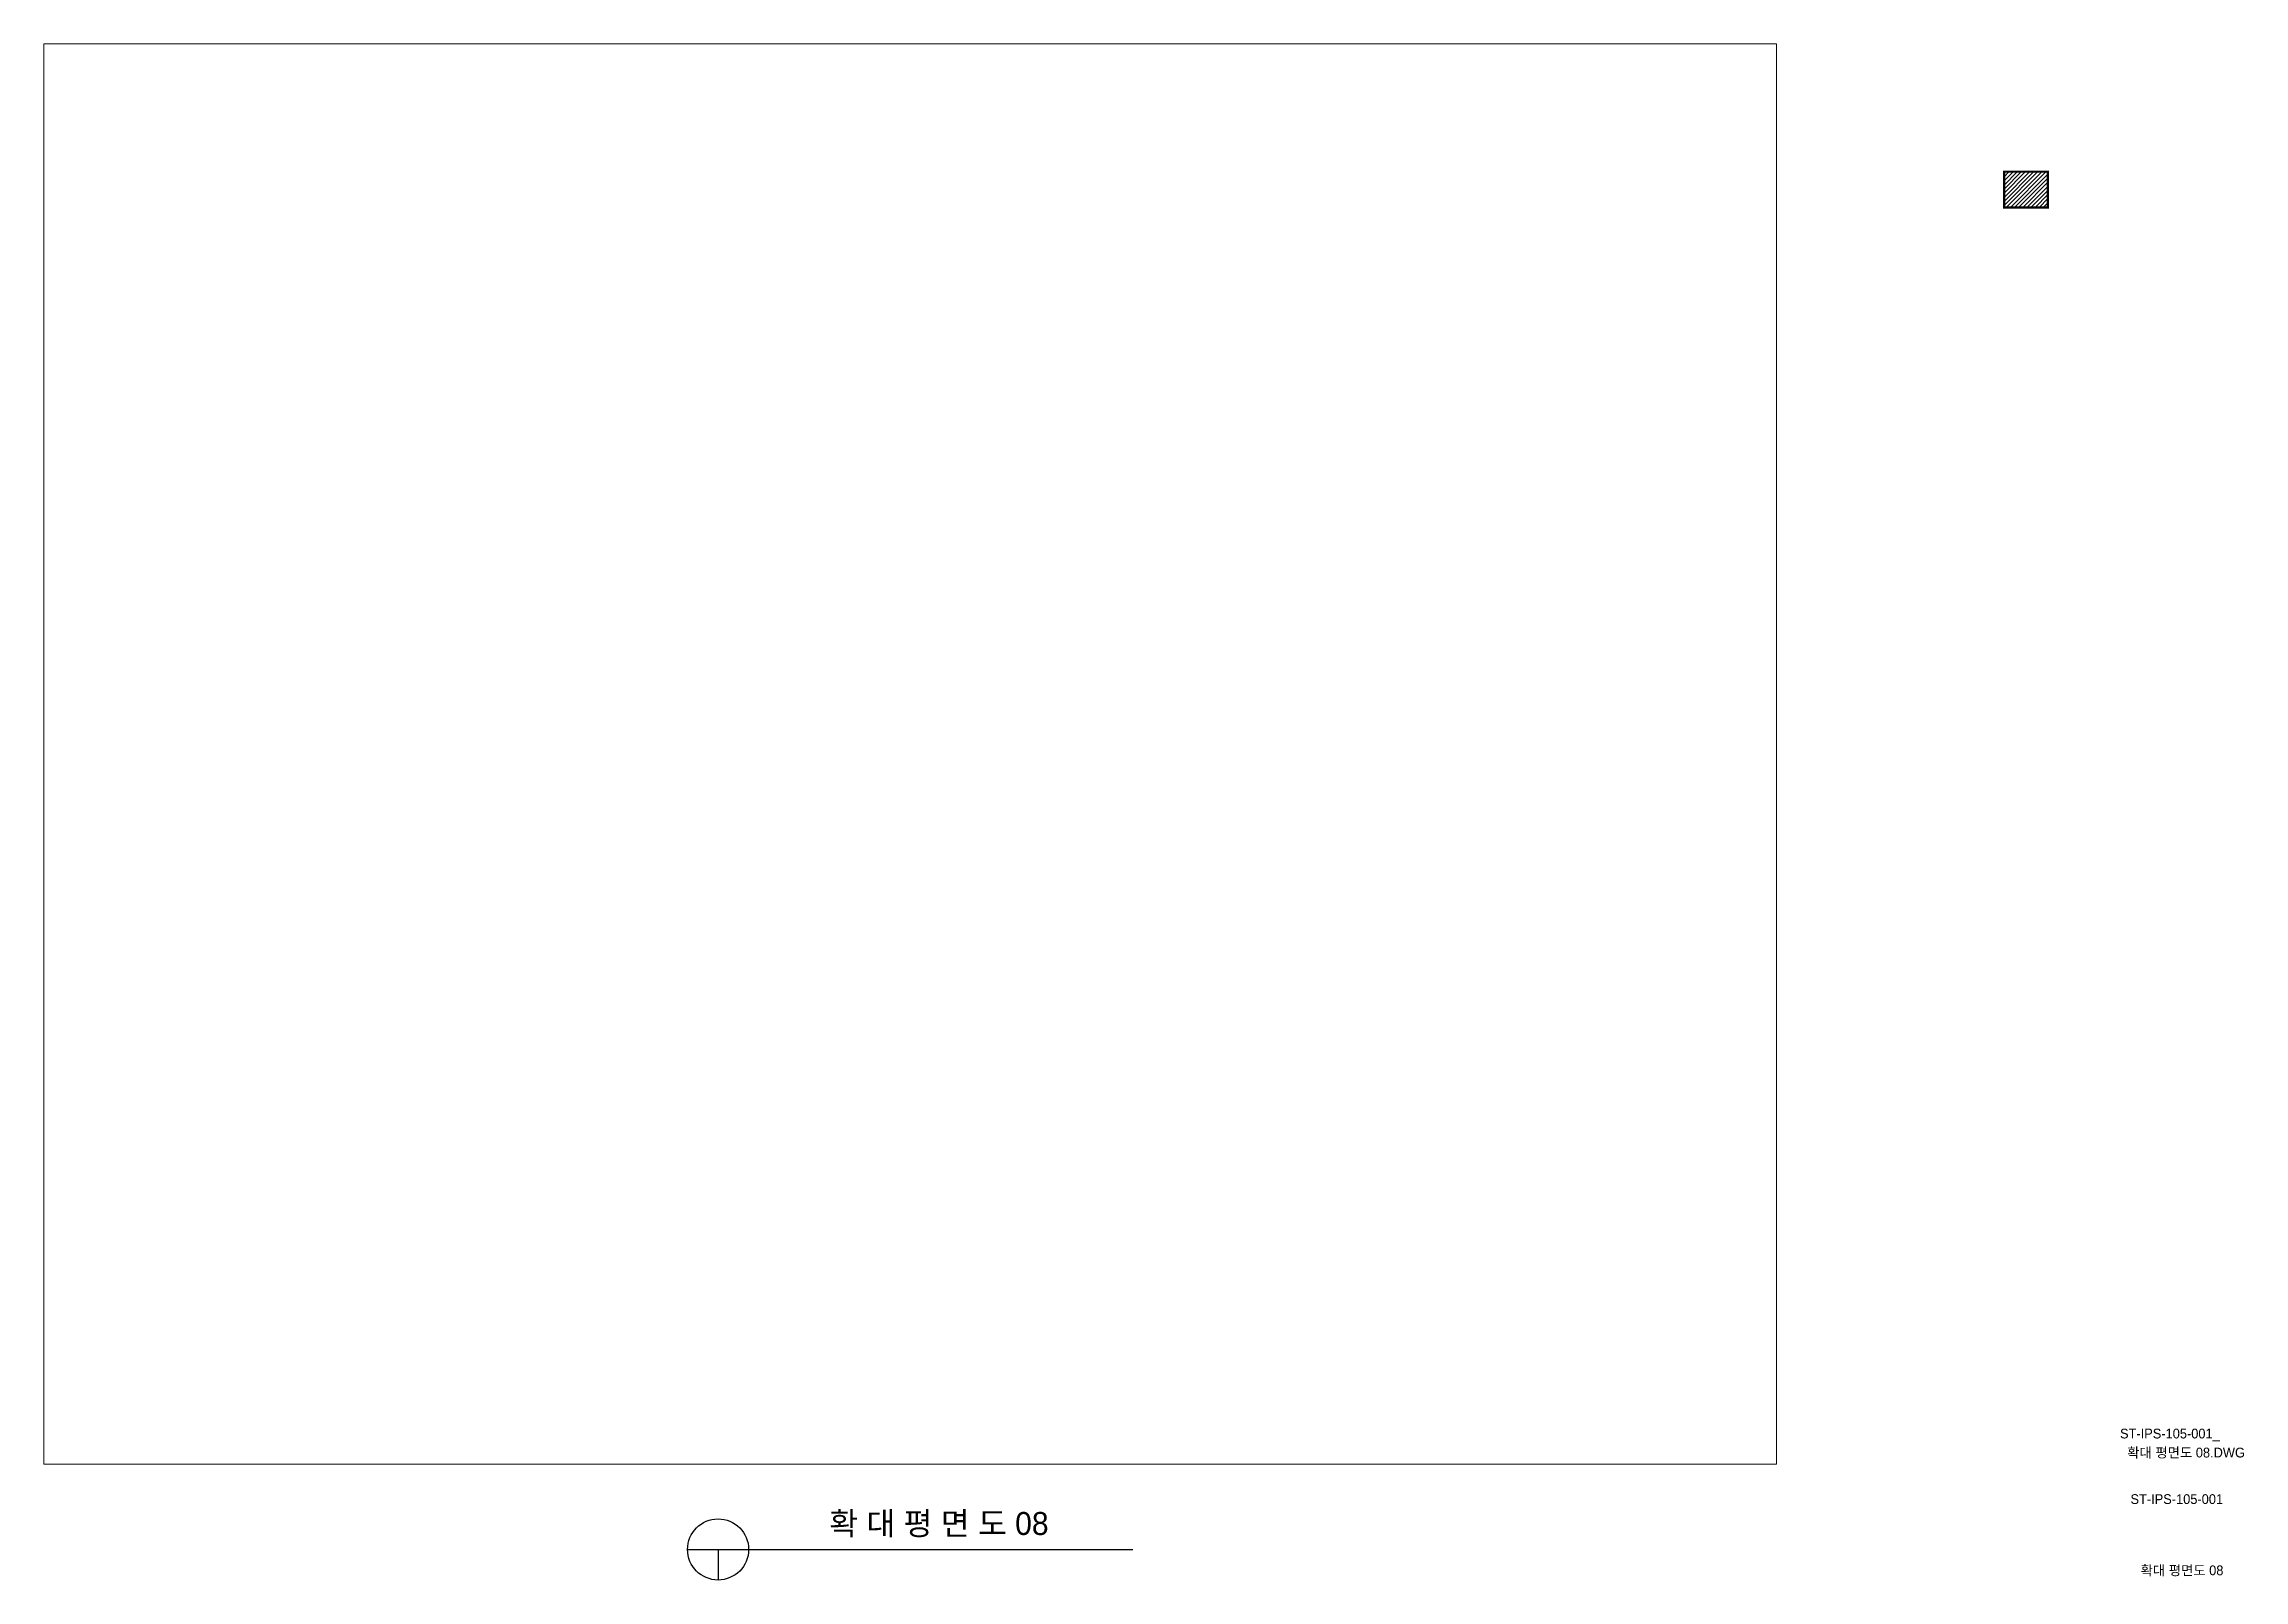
# Paper-space layout '8도' of a CAD drawing. Header units: millimetres. Extents: x 21 to 404, y 15 to 283.
import ezdxf
from ezdxf.enums import TextEntityAlignment as Align

# ---------------------------------------------------------------- set-up
doc = ezdxf.new("R2010")
doc.units = ezdxf.units.MM
doc.layers.add('BORD', color=7, linetype='Continuous')
doc.layers.add('TEXT', color=3, linetype='Continuous')
doc.styles.add('HY헤드라인M', font='H2HDRM.TTF')

# ---------------------------------------------------------------- blocks, each defined once
blk = doc.blocks.new('KEYMAP(PLAN)')
at = {"layer": 'TEXT', "ltscale": 5}
h = blk.add_hatch(dxfattribs=at)
h.set_pattern_fill('ANSI31', color=256, scale=0.2, style=0)
h.set_pattern_definition([(45, (0, 7.83166), (-0.449013, 0.449013), [])])
h.paths.add_polyline_path([(0, 7.83), (0, 0), (9.59, 0), (9.59, 7.83)])
at = {"layer": 'TEXT', "color": 0, "ltscale": 5, "const_width": 0.5}
blk.add_lwpolyline([(0, 7.83), (9.59, 7.83), (9.59, 0), (0, 0)], close=True, dxfattribs=at)

psp = doc.layouts.new('8도')

# ---------------------------------------------------------------- linework, layer by layer
at = {"layer": 'BORD'}
for p, q in [((132.9, 20.82), (210.41, 20.82)), ((138.21, 20.82), (138.21, 15.5))]:
    psp.add_line(p, q, dxfattribs=at)
psp.add_circle((138.21, 20.82), 5.32, dxfattribs=at)

# ---------------------------------------------------------------- block references
at = {"ltscale": 5, "xscale": 0.7946320963483254, "yscale": 0.7946320963483254, "zscale": 0.7946320963483254}
psp.add_blockref('KEYMAP(PLAN)', (362.09, 254.53), dxfattribs=at)

# ---------------------------------------------------------------- texts
at = {"layer": 'TEXT', "style": 'HY헤드라인M'}
for s, height, p in [('ST-IPS-105-001_', 1.7054, (390.96, 40.77)), ('확대 평면도 08.DWG', 1.7054, (393.78, 37.72)), ('ST-IPS-105-001', 1.7054, (392.16, 29.59)), ('확대 평면도 08', 1.705, (393.07, 17.21))]:
    psp.add_text(s, height=height, dxfattribs=at).set_placement(p, align=Align.MIDDLE)
psp.add_text('확 대 평 면 도 08 ', height=4, dxfattribs=at).set_placement((157.56, 23.34))

# ---------------------------------------------------------------- viewports
at = {"layer": '0'}
psp.add_viewport(center=(171.65, 159.32), size=(301.6, 247.3248), view_center_point=(210137.45, 270771.64), view_height=263.179, dxfattribs=at)

doc.saveas('drawing.dxf')
